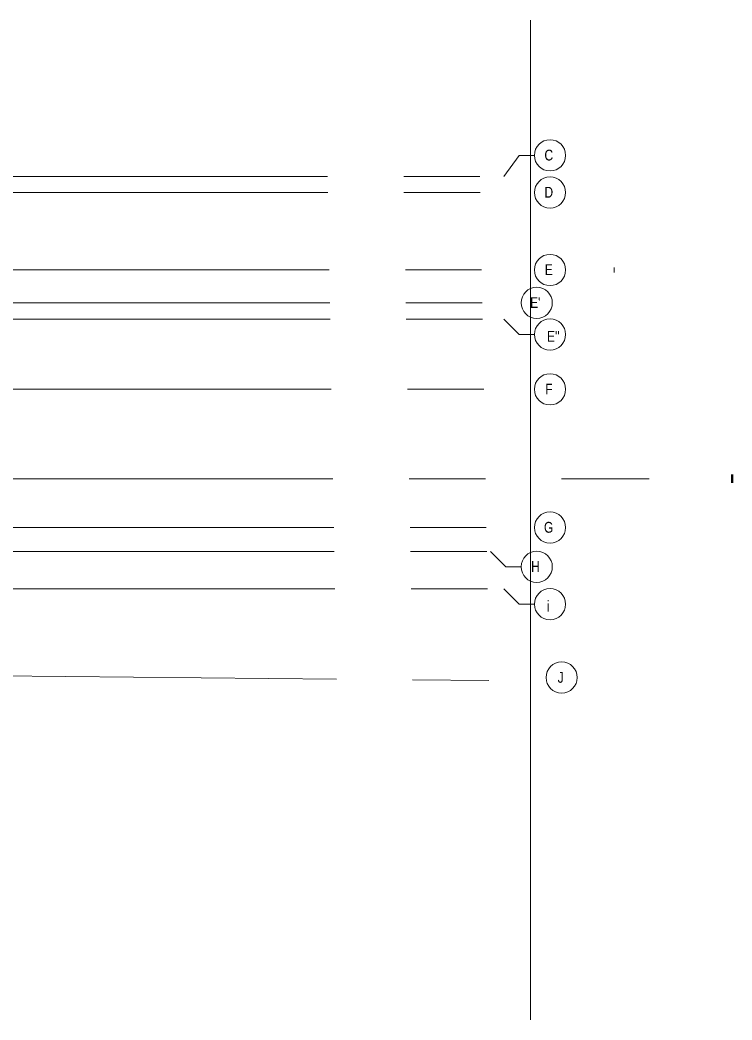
# Model space of a CAD drawing. Header units: millimetres. Extents: x 1130 to 2176, y -195 to 376.
# Drawn here: x 1870.22 to 1899.88, y 280.8 to 322.43 of the extents above; entities that cross this region are included whole.
import ezdxf

# ---------------------------------------------------------------- set-up
doc = ezdxf.new("R2010")
doc.units = ezdxf.units.MM
doc.linetypes.add('CENTER2', pattern=[28.575, 19.05, -3.175, 3.175, -3.175])
for name, color, linetype, lineweight in [('EDIS-EJES COLUMNAS', 9, 'CENTER2', 15), ('EDIS-PANTALLAS', 3, 'Continuous', 15), ('EDIS-PL-DIMENSION', 8, 'Continuous', 13), ('EDIS-VIGAS DE CARGA', 4, 'Continuous', 13), ('S-GRID', 3, 'Continuous', 9), ('S-GRID-IDEN', 3, 'Continuous', 9)]:
    doc.layers.add(name, color=color, linetype=linetype, lineweight=lineweight)
doc.styles.add('Arial_2', font='arial.ttf', dxfattribs={"width": 0.8, "height": 0.18})

# ---------------------------------------------------------------- blocks, each defined once
blk = doc.blocks.new('Rejilla - M_Extremo inicial de rejilla - Círculo-45800-PLANTA SOTANO -3_25')
at = {"layer": 'S-GRID-IDEN'}
blk.add_circle((0, 0), 0.0065, dxfattribs=at)

msp = doc.modelspace()

# ---------------------------------------------------------------- linework, layer by layer
at = {"layer": 'EDIS-EJES COLUMNAS'}
for p, q in [((1835.4, 315.912), (1891.479, 315.912)), ((1835.412, 315.252), (1891.479, 315.252)), ((1835.471, 312.027), (1891.479, 312.027)), ((1835.495, 310.658), (1891.479, 310.658)), ((1835.508, 309.977), (1890.376, 309.977)), ((1835.56, 307.058), (1891.479, 307.058)), ((1835.628, 303.334), (1896.42, 303.334)), ((1835.665, 301.302), (1891.479, 301.302)), ((1835.683, 300.305), (1891.479, 300.305)), ((1835.711, 298.745), (1891.479, 298.745)), ((1835.771, 295.442), (1891.479, 294.921))]:
    msp.add_line(p, q, dxfattribs=at)
at = {"layer": 'EDIS-PANTALLAS'}
msp.add_line((1894.972, 312.127), (1894.972, 311.927), dxfattribs=at)
at = {"layer": 'EDIS-PL-DIMENSION'}
msp.add_line((1891.479, 322.434), (1891.479, 280.801), dxfattribs=at)
at = {"layer": 'EDIS-VIGAS DE CARGA', "color": 6, "lineweight": 50}
msp.add_line((1899.877, 303.509), (1899.877, 303.159), dxfattribs=at)
at = {"layer": 'S-GRID'}
for p, q in [((1890.376, 315.912), (1891.011, 316.799)), ((1891.011, 316.799), (1891.646, 316.799)), ((1890.376, 309.977), (1891.011, 309.342)), ((1891.011, 309.342), (1891.646, 309.342)), ((1889.821, 300.305), (1890.456, 299.67)), ((1890.456, 299.67), (1891.091, 299.67)), ((1890.376, 298.745), (1891.011, 298.11)), ((1891.011, 298.11), (1891.646, 298.11))]:
    msp.add_line(p, q, dxfattribs=at)

# ---------------------------------------------------------------- block references
at = {"layer": 'S-GRID-IDEN'}
for p, xscale, yscale, zscale, rotation in [((1892.296, 316.799), 99.99999999999993, 99.99999999999993, 99.99999999999993, 269.9999999999994), ((1892.296, 315.252), 99.99999999999993, 99.99999999999993, 99.99999999999993, 269.9999999999994), ((1892.296, 312.027), 99.99999999999993, 99.99999999999993, 99.99999999999993, 269.9999999999994), ((1891.741, 310.658), 99.99999999999993, 99.99999999999993, 99.99999999999993, 269.9999999999994), ((1892.296, 309.342), 99.99999999999993, 99.99999999999993, 99.99999999999993, 269.9999999999994), ((1892.296, 307.058), 99.99999999999993, 99.99999999999993, 99.99999999999993, 269.9999999999994), ((1892.296, 301.302), 99.99999999999993, 99.99999999999993, 99.99999999999993, 269.9999999999995), ((1891.741, 299.67), 99.99999999999993, 99.99999999999993, 99.99999999999993, 269.9999999999994), ((1892.296, 298.11), 99.99999999999993, 99.99999999999993, 99.99999999999993, 269.9999999999994), ((1892.779, 295.057), 99.99999999999994, 99.99999999999994, 99.99999999999994, 269.4523813288561)]:
    msp.add_blockref('Rejilla - M_Extremo inicial de rejilla - Círculo-45800-PLANTA SOTANO -3_25', p, dxfattribs=dict(at, xscale=xscale, yscale=yscale, zscale=zscale, rotation=rotation))

# ---------------------------------------------------------------- texts
at = {"layer": 'S-GRID-IDEN', "char_height": 0.45, "attachment_point": 1, "style": 'Arial_2'}
for s, insert, width in [('C', (1892.062, 317.034), 0.55316), ('D', (1892.062, 315.488), 0.55316), ('E', (1892.078, 312.263), 0.51308), ("E'", (1891.464, 310.893), 0.65738), ("E''", (1892.167, 309.49), 0.55316), ('F', (1892.095, 307.293), 0.473), ('G', (1892.042, 301.538), 0.60127), ('H', (1891.507, 299.905), 0.55316), ('i', (1892.167, 298.257), 0.55316), ('J', (1892.614, 295.293), 0.38481)]:
    msp.add_mtext(s, dxfattribs=dict(at, insert=insert, width=width))

doc.saveas('drawing.dxf')
